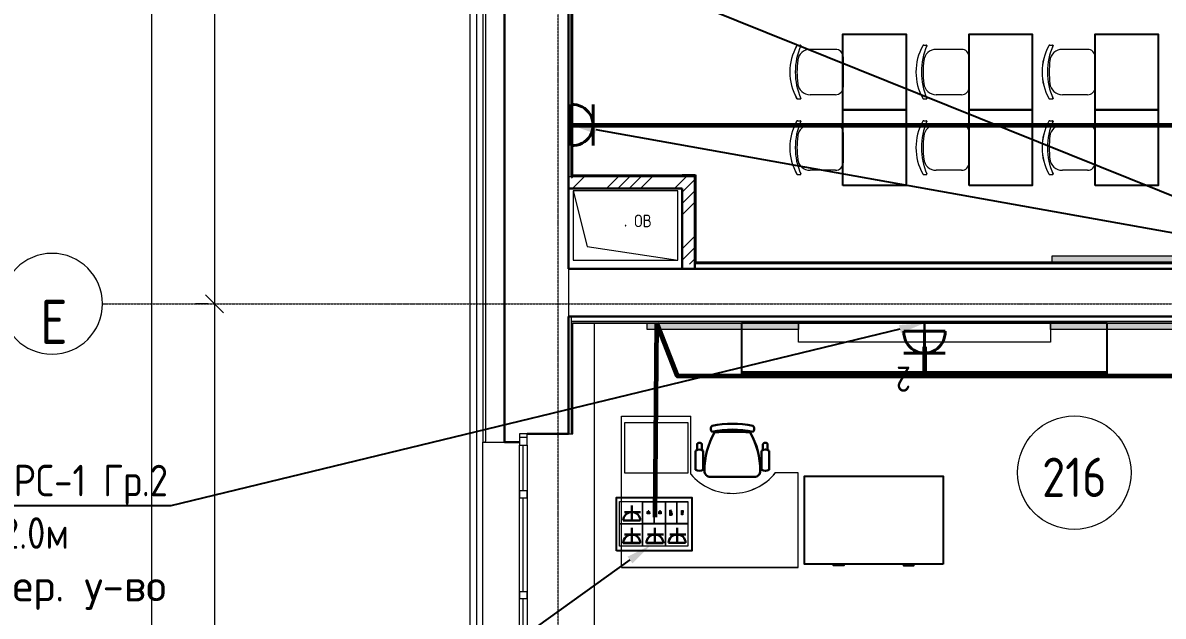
# Model space of a CAD drawing. Header units: millimetres. Extents: x -32 to 417638015, y -35 to 175284279.
# Drawn here: x 780019 to 789063, y 85834 to 90543 of the extents above; entities that cross this region are included whole.
import ezdxf
from ezdxf import colors
from ezdxf.entities.mleader import LeaderData, LeaderLine
from ezdxf.math import Vec2, Vec3

# ---------------------------------------------------------------- set-up
doc = ezdxf.new("R2010")
doc.units = ezdxf.units.MM
doc.linetypes.add('ADSK_Линия сетки', pattern=[25, 20, -2.5, 0, -2.5])
for name, color, linetype, lineweight in [('_ Окна', 7, 'Continuous', 9), ('_ЭМ_В полу', 26, 'Кабель в трубе', 60), ('_ЭМ_гофра', 5, 'Continuous', 60), ('_ЭМ_ТХобщее_слой', 7, 'Continuous', 30), ('Аннотация', 7, 'Continuous', 18), ('Обобщенные модели', 7, 'Continuous', 18), ('Окна', 7, 'Continuous', 9), ('Оси', 253, 'Continuous', 9), ('Перекрытие', 7, 'Continuous', 18), ('Размеры', 7, 'Continuous', 9), ('Стены наружные', 7, 'Continuous', 18), ('Стены несущие', 7, 'Continuous', 30), ('Стены отделка', 7, 'Continuous', 30), ('Стены штриховка', 7, 'Continuous', 9), ('ТХ', 5, 'Continuous', 0), ('ШТРИХОВКА', 252, 'Continuous', 15), ('Электро', 250, 'Continuous', 25), ('ЭМ', 5, 'Continuous', 40), ('ЭОМ_Кабель Быт. розеток', 5, 'Continuous', 30), ('ЭОМ_Кабель для СУП', 150, 'Continuous', 9)]:
    doc.layers.add(name, color=color, linetype=linetype, lineweight=lineweight)
for name, color, linetype in [('_ЭМ_Надписи', 7, 'Continuous'), ('PDF _СС_розетки', 7, 'Continuous'), ('ВНУТРЯНКА', 1, 'Continuous'), ('ЭОМ_Лотки рабочие', 5, 'Continuous')]:
    doc.layers.add(name, color=color, linetype=linetype)
doc.layers.add('PDF _ЭОМ _розетки', color=7, linetype='Continuous', true_color=0xeb0000)
doc.layers.add('Линии', color=7, linetype='Continuous', lineweight=9, true_color=0x00a600)
doc.styles.add('ELine', font='txt.shx')
doc.styles.add('GOST Common', font='GOST_Common.ttf', dxfattribs={"width": 0.9, "height": 350})
doc.styles.add('GOST Common_1', font='GOST_Common.ttf', dxfattribs={"width": 0.9, "height": 250})
doc.styles.add('GOST Common_5', font='GOST_Common.ttf', dxfattribs={"width": 0.9, "height": 200})
doc.styles.add('ЭОМ', font='isocpeur.ttf', dxfattribs={"width": 0.85, "height": 250})
doc.linetypes.add('TRAY', pattern='A,12.119257,["_",ELine,S=4.5,R=90,X=0,Y=-1.555839],0.750382,["_",ELine,S=4.5,R=0,X=0,Y=-0.805849],1.314849,["_",ELine,S=4.5,R=0,X=0,Y=-0.805849],2.250029,["_",ELine,S=4.5,R=90,X=0,Y=-1.555839],13.565483', length=30)
doc.linetypes.add('Кабель в трубе', pattern='A,8,[133,ltypeshp.shx,S=1,R=0,X=10,Y=1.3],-3,[130,ltypeshp.shx,S=1.5,R=-45,X=-1.5,Y=0],8', length=19)
doc.dimstyles.new('ADSK_Основной_2_5_мм', dxfattribs={"dimscale": 304.8, "dimtxt": 251.428749, "dimasz": 0.463911, "dimexe": 0.492126, "dimexo": 0.492126, "dimgap": 0.098425, "dimtad": 1, "dimrnd": 0.01, "dimdsep": 46, "dimtxsty": 'GOST Common_1', "dimblk1": 'OBLIQUE', "dimblk2": 'OBLIQUE', "dimsah": 1, "dimcen": 0.09, "dimdle": 0.492126, "dimazin": 2, "dimtfac": 1, "dimtdec": 4, "dimtix": 1, "dimtmove": 0, "dimatfit": 3, "dimfxl": 1, "dimtvp": 1, "dimtolj": 1, "dimtzin": 0, "dimlwd": 20, "dimlwe": 20, "dimarcsym": 2})
pattern_1 = [(45, (686.36, 338.7), (-269.4077, 269.4077), []), (45, (776.16, 338.7), (-269.4077, 269.4077), []), (45, (865.96, 338.7), (-269.4077, 269.4077), []), (45, (955.77, 338.7), (-269.4077, 269.4077), [])]

# ---------------------------------------------------------------- blocks, each defined once
blk = doc.blocks.new('_Oblique')
at = {"color": 0, "linetype": 'ByBlock', "lineweight": -2}
blk.add_line((-0.5, -0.5), (0.5, 0.5), dxfattribs=at)
blk = doc.blocks.new('*D184')
at = {"layer": 'Defpoints', "color": 0, "transparency": 16777216}
for p in [(-8940, 43383.7), (-9040, 333.7), (-8940, 333.7)]:
    blk.add_point(p, dxfattribs=at)
at = {"layer": 'Размеры', "color": 0, "transparency": 16777216}
for p, q in [((-9040, 43533.7), (-9040, 183.7)), ((-9090, 43383.7), (-9190, 43383.7)), ((-9090, 333.7), (-9190, 333.7))]:
    blk.add_line(p, q, dxfattribs=at)
at = {"layer": 'Размеры', "color": 0, "transparency": 16777216, "xscale": 141.4, "yscale": 141.4, "zscale": 141.4}
for p, rotation in [((-9040, 43383.7), 90), ((-9040, 333.7), 270)]:
    blk.add_blockref('_Oblique', p, dxfattribs=dict(at, rotation=rotation))
at = {"layer": 'Размеры', "color": 0, "transparency": 16777216, "insert": (-9195, 21858.7), "char_height": 250, "width": 971.623, "attachment_point": 5, "rotation": 90, "style": 'GOST Common_1'}
blk.add_mtext('\\A1;43050', dxfattribs=at)
blk = doc.blocks.new('*D185')
at = {"layer": 'Defpoints', "color": 0, "transparency": 16777216}
for p in [(-8440.6, 43383.7), (-8540.6, 36883.7), (-8440.6, 36883.7)]:
    blk.add_point(p, dxfattribs=at)
at = {"layer": 'Размеры', "color": 0, "transparency": 16777216}
for p, q in [((-8540.6, 43533.7), (-8540.6, 36733.7)), ((-8590.6, 43383.7), (-8690.6, 43383.7)), ((-8590.6, 36883.7), (-8690.6, 36883.7))]:
    blk.add_line(p, q, dxfattribs=at)
at = {"layer": 'Размеры', "color": 0, "transparency": 16777216, "xscale": 141.4, "yscale": 141.4, "zscale": 141.4}
for p, rotation in [((-8540.6, 43383.7), 90), ((-8540.6, 36883.7), 270)]:
    blk.add_blockref('_Oblique', p, dxfattribs=dict(at, rotation=rotation))
at = {"layer": 'Размеры', "color": 0, "transparency": 16777216, "insert": (-8695.6, 40133.7), "char_height": 250, "width": 756.843, "attachment_point": 5, "rotation": 90, "style": 'GOST Common_1'}
blk.add_mtext('\\A1;6500', dxfattribs=at)
blk = doc.blocks.new('*D186')
at = {"layer": 'Defpoints', "color": 0, "transparency": 16777216}
for p in [(-8440.6, 36883.7), (-8540.6, 20583.7), (-8440.6, 20583.7)]:
    blk.add_point(p, dxfattribs=at)
at = {"layer": 'Размеры', "color": 0, "transparency": 16777216}
for p, q in [((-8540.6, 37033.7), (-8540.6, 20433.7)), ((-8590.6, 36883.7), (-8690.6, 36883.7)), ((-8590.6, 20583.7), (-8690.6, 20583.7))]:
    blk.add_line(p, q, dxfattribs=at)
at = {"layer": 'Размеры', "color": 0, "transparency": 16777216, "xscale": 141.4, "yscale": 141.4, "zscale": 141.4}
for p, rotation in [((-8540.6, 36883.7), 90), ((-8540.6, 20583.7), 270)]:
    blk.add_blockref('_Oblique', p, dxfattribs=dict(at, rotation=rotation))
at = {"layer": 'Размеры', "color": 0, "transparency": 16777216, "insert": (-8695.6, 28733.7), "char_height": 250, "width": 889.802, "attachment_point": 5, "rotation": 90, "style": 'GOST Common_1'}
blk.add_mtext('\\A1;16300', dxfattribs=at)
blk = doc.blocks.new('Стул ученич штабелир №5-7')
at = {"color": 0, "linetype": 'ByBlock', "lineweight": -2}
for p, q in [((-120.1, 0), (120.1, 0)), ((-120.1, 0), (120.1, 0)), ((-179.9, -60), (-179.9, -260.3)), ((-179.9, -60), (-179.9, -260.3)), ((180.1, -60), (180.1, -260.3)), ((180.1, -60), (180.1, -260.3)), ((-213.4, -359), (-213.4, -337.3)), ((-213.4, -359), (-213.4, -337.3)), ((213.6, -359), (213.6, -337.3)), ((213.6, -359), (213.6, -337.3))]:
    blk.add_line(p, q, dxfattribs=at)
for centre, radius, start, end in [((-119.9, -60), 60, 90, 180), ((-119.9, -60), 60, 90, 180), ((120.1, -60), 60, 0, 90), ((120.1, -60), 60, 0, 90), ((-79.9, -260.3), 100, 180, 264.25844), ((-79.9, -260.3), 100, 180, 264.25844), ((80.1, -260.3), 100, 275.74156, 0), ((80.1, -260.3), 100, 275.74156, 0), ((-210.4, -337.3), 3, 63.89783, 180), ((-210.4, -337.3), 3, 63.89783, 180), ((-203.4, -359), 10, 180, 238.06825), ((-203.4, -359), 10, 180, 238.06825), ((0.1, 142.3), 520.8, 246.31951, 293.68049), ((0.1, 142.3), 520.8, 246.31951, 293.68049), ((0.1, 435.5), 800.4, 263.24698, 276.75302), ((0.1, 435.5), 800.4, 263.24698, 276.75302), ((203.6, -359), 10, 301.93175, 0), ((203.6, -359), 10, 301.93175, 0), ((210.6, -337.3), 3, 0, 116.10217), ((210.6, -337.3), 3, 0, 116.10217), ((0.1, 9), 430.5, 240.99166, 299.00834), ((0.1, 9), 430.5, 240.99166, 299.00834)]:
    blk.add_arc(centre, radius, start, end, dxfattribs=at)
blk = doc.blocks.new('Тх 2 этаж')
at = {"lineweight": 0, "true_color": 0x939598}
h = blk.add_hatch(color=252, dxfattribs=at)
h.dxf.hatch_style = 1
h.paths.add_polyline_path([(4993.7, 34939), (4993.7, 34889), (3793.7, 34889), (3793.7, 34939)])
h = blk.add_hatch(color=252, dxfattribs=at)
h.dxf.hatch_style = 1
h.paths.add_polyline_path([(1780, 34405), (1780, 34355), (580, 34355), (580, 34405)])
h = blk.add_hatch(color=252, dxfattribs=at)
h.dxf.hatch_style = 1
h.paths.add_polyline_path([(4980, 34405), (4980, 34355), (3780, 34355), (3780, 34405)])
at = {"color": 252, "linetype": 'Continuous', "true_color": 0x939598}
for p, q in [((1330, 34017), (2780, 34017)), ((2780, 34017), (4230, 34017)), ((964.7, 33392.9), (964.7, 33241.7)), ((976.7, 33444.3), (976.7, 33398.7)), ((1013.5, 33444.2), (1013.5, 33398.5)), ((1024.9, 33392.9), (1024.9, 33241.7)), ((1487.7, 33392.9), (1487.7, 33241.7)), ((1499.2, 33444.2), (1499.2, 33398.5)), ((1535.9, 33444.3), (1535.9, 33398.7)), ((1547.9, 33392.9), (1547.9, 33241.7)), ((1081.2, 33185.4), (1431.4, 33185.4))]:
    blk.add_line(p, q, dxfattribs=at)
at = {"color": 252, "linetype": 'Continuous', "lineweight": 5, "true_color": 0x939598}
for p, q in [((378, 32467), (378, 33667)), ((378, 33667), (925.9, 33667)), ((925.9, 33206), (925.9, 33667)), ((1778, 33217), (1597.1, 33217)), ((1778, 32467), (1778, 33217)), ((1778, 32467), (1778, 33217)), ((1778, 32467), (378, 32467)), ((378, 32467), (1778, 32467))]:
    blk.add_line(p, q, dxfattribs=at)
at = {"color": 252, "true_color": 0x939598}
for points in [[(2133.7, 36097.9), (2133.7, 36697.9), (2633.7, 36697.9), (2633.7, 36097.9)], [(3133.7, 36097.9), (3133.7, 36697.9), (3633.7, 36697.9), (3633.7, 36097.9)], [(4133.7, 36097.9), (4133.7, 36697.9), (4633.7, 36697.9), (4633.7, 36097.9)], [(2133.7, 35497.9), (2133.7, 36097.9), (2633.7, 36097.9), (2633.7, 35497.9)], [(3133.7, 35497.9), (3133.7, 36097.9), (3633.7, 36097.9), (3633.7, 35497.9)], [(4133.7, 35497.9), (4133.7, 36097.9), (4633.7, 36097.9), (4633.7, 35497.9)]]:
    blk.add_lwpolyline(points, close=True, dxfattribs=at)
at = {"color": 252, "lineweight": 0, "true_color": 0x939598}
for points in [[(4993.7, 34939), (4993.7, 34889), (3793.7, 34889), (3793.7, 34939), (4993.7, 34939)], [(1780, 34405), (1780, 34355), (580, 34355), (580, 34405), (1780, 34405)], [(4980, 34405), (4980, 34355), (3780, 34355), (3780, 34405), (4980, 34405)]]:
    blk.add_lwpolyline(points, dxfattribs=at)
at = {"color": 252, "linetype": 'Continuous', "true_color": 0x939598}
for points in [[(1330, 34405), (1330, 34005), (2780, 34005), (2780, 34405)], [(2780, 34405), (2780, 34005), (4230, 34005), (4230, 34405)], [(1631.3, 34005), (1614, 34005), (1614, 33994.8), (1631.3, 33994.8)], [(1699, 34005), (1681.6, 34005), (1681.6, 33994.8), (1699, 33994.8)], [(2028.2, 34005), (2010.8, 34005), (2010.8, 33994.8), (2028.2, 33994.8)], [(2095.9, 34005), (2078.5, 34005), (2078.5, 33994.8), (2095.9, 33994.8)], [(2435.2, 34005), (2417.9, 34005), (2417.9, 33994.8), (2435.2, 33994.8)], [(2502.9, 34005), (2485.5, 34005), (2485.5, 33994.8), (2502.9, 33994.8)], [(3081.3, 34005), (3064, 34005), (3064, 33994.8), (3081.3, 33994.8)], [(3149, 34005), (3131.6, 34005), (3131.6, 33994.8), (3149, 33994.8)], [(3478.2, 34005), (3460.8, 34005), (3460.8, 33994.8), (3478.2, 33994.8)], [(3545.9, 34005), (3528.5, 34005), (3528.5, 33994.8), (3545.9, 33994.8)], [(3885.2, 34005), (3867.9, 34005), (3867.9, 33994.8), (3885.2, 33994.8)], [(3952.9, 34005), (3935.5, 34005), (3935.5, 33994.8), (3952.9, 33994.8)], [(2928, 32492), (1828, 32492), (1828, 33192), (2928, 33192)]]:
    blk.add_lwpolyline(points, close=True, dxfattribs=at)
at = {"color": 252, "linetype": 'Continuous', "lineweight": 5, "true_color": 0x939598}
for points in [[(3780, 34255), (1780, 34255), (1780, 34405), (3780, 34405)], [(404.4, 33615.8), (904.4, 33615.8), (904.4, 33215.8), (404.4, 33215.8)]]:
    blk.add_lwpolyline(points, close=True, dxfattribs=at)
at = {"color": 252, "linetype": 'Continuous', "true_color": 0x939598}
for points in [[(2141.3, 32492), (2141.3, 32483), (2059.4, 32483), (2059.4, 32492)], [(2614.7, 32492), (2614.7, 32483), (2696.5, 32483), (2696.5, 32492)]]:
    blk.add_lwpolyline(points, dxfattribs=at)
for centre, radius, start, end in [((1112.4, 33566.6), 28.1, 124.29147, 235.70827), ((1257, 32859.7), 747.5, 77.60199, 102.39777), ((1257, 32813.3), 747.5, 77.60199, 102.39777), ((1401.7, 33566.6), 28.1, 304.29007, 55.70964), ((1659.7, 33233.9), 624.5, 150.90677, 180.12147), ((1257, 31781.4), 1761.9, 85.39382, 94.65462), ((852.9, 33233.9), 624.5, 359.87797, 29.10589), ((994.8, 33342.8), 58.4, 58.95098, 121.04877), ((995.1, 33435.7), 20.2, 24.89545, 155.33537), ((1517.8, 33342.8), 58.4, 58.95101, 121.04877), ((1517.5, 33435.8), 20.2, 24.89545, 155.33537), ((994.8, 33291.7), 58.4, 238.95097, 301.04877), ((1080.6, 33230.8), 45.4, 177.81347, 270.74787), ((1432, 33230.8), 45.4, 269.25187, 2.18664), ((1517.8, 33291.7), 58.4, 238.95097, 301.04877)]:
    blk.add_arc(centre, radius, start, end, dxfattribs=at)
at = {"color": 252, "linetype": 'Continuous', "lineweight": 5, "true_color": 0x939598}
blk.add_arc((1256.9, 33491.4), 437, 220.76329, 321.11011, dxfattribs=at)
at = {"layer": 'ТХ', "color": 252, "lineweight": 0, "true_color": 0x939598, "rotation": 270}
for p in [(2133.7, 36397.9), (3133.7, 36397.9), (4133.7, 36397.9), (2133.7, 35797.9), (3133.7, 35797.9), (4133.7, 35797.9)]:
    blk.add_blockref('Стул ученич штабелир №5-7', p, dxfattribs=at)
blk = doc.blocks.new('_ЭМ_ТХ2_2ЭТАЖнов')
at = {"color": 252, "linetype": 'Continuous', "true_color": 0x939598}
for p, q in [((1454.6, 36008.5), (2904.6, 36008.5)), ((2904.6, 36008.5), (4354.6, 36008.5)), ((1089.4, 35384.3), (1089.4, 35233.2)), ((1101.4, 35435.7), (1101.4, 35390.1)), ((1138.1, 35435.7), (1138.1, 35390)), ((1149.6, 35384.3), (1149.6, 35233.2)), ((1612.3, 35384.3), (1612.3, 35233.2)), ((1623.8, 35435.7), (1623.8, 35390)), ((1660.6, 35435.7), (1660.5, 35390.1)), ((1672.6, 35384.3), (1672.6, 35233.2)), ((1205.9, 35176.9), (1556, 35176.9))]:
    blk.add_line(p, q, dxfattribs=at)
at = {"color": 252, "linetype": 'Continuous', "lineweight": 5, "true_color": 0x939598}
for p, q in [((502.6, 34458.5), (502.6, 35658.5)), ((502.6, 35658.5), (1050.6, 35658.5)), ((1050.6, 35197.5), (1050.6, 35658.5)), ((1902.6, 35208.5), (1721.8, 35208.5)), ((1902.6, 34458.5), (1902.6, 35208.5)), ((1902.6, 34458.5), (1902.6, 35208.5)), ((1902.6, 34458.5), (502.6, 34458.5)), ((502.6, 34458.5), (1902.6, 34458.5))]:
    blk.add_line(p, q, dxfattribs=at)
at = {"color": 252, "linetype": 'Continuous', "true_color": 0x939598}
for centre, radius, start, end in [((1237, 35558), 28.1, 124.29147, 235.70827), ((1381.7, 34851.2), 747.5, 77.60199, 102.39777), ((1381.7, 34804.7), 747.5, 77.60199, 102.39777), ((1526.3, 35558), 28.1, 304.29007, 55.70964), ((1784.4, 35225.4), 624.5, 150.90677, 180.12147), ((1381.7, 33772.9), 1761.9, 85.39382, 94.65462), ((977.6, 35225.4), 624.5, 359.87797, 29.10589), ((1119.5, 35334.3), 58.4, 58.95098, 121.04877), ((1119.8, 35427.2), 20.2, 24.89545, 155.33537), ((1642.5, 35334.3), 58.4, 58.95101, 121.04877), ((1642.2, 35427.2), 20.2, 24.89545, 155.33537), ((1119.5, 35283.2), 58.4, 238.95097, 301.04877), ((1205.3, 35222.3), 45.4, 177.81347, 270.74787), ((1556.6, 35222.3), 45.4, 269.25187, 2.18664), ((1642.5, 35283.2), 58.4, 238.95097, 301.04877)]:
    blk.add_arc(centre, radius, start, end, dxfattribs=at)
at = {"color": 252, "linetype": 'Continuous', "lineweight": 5, "true_color": 0x939598}
blk.add_arc((1381.6, 35482.9), 437, 220.76329, 321.11011, dxfattribs=at)
at = {"layer": 'ТХ', "color": 252, "lineweight": 0, "true_color": 0x939598, "rotation": 270}
for p in [(2258.4, 38389.4), (3258.4, 38389.4), (4258.4, 38389.4), (2258.4, 37789.4), (3258.4, 37789.4), (4258.4, 37789.4)]:
    blk.add_blockref('Стул ученич штабелир №5-7', p, dxfattribs=at)
blk = doc.blocks.new('розетк для люка')
at = {"layer": 'ВНУТРЯНКА', "color": 5, "lineweight": 30, "ltscale": 100, "transparency": 33554687}
blk.add_line((-67.1, -58.8), (-67.1, 69), dxfattribs=at)
at = {"layer": 'Электро', "color": 5, "lineweight": 30, "transparency": 33554687}
for p, q in [((0, 0), (-120.1, 0)), ((0, 67.3), (0, -67.3))]:
    blk.add_line(p, q, dxfattribs=at)
blk.add_ellipse((0.1, 0), major_axis=(47.6, 47.6), ratio=1, start_param=0.787621, end_param=3.924768, dxfattribs=at)
blk = doc.blocks.new('Люк на 6 мест')
h = blk.add_hatch(color=256)
h.dxf.hatch_style = 1
h.paths.add_polyline_path([(-284.6, 515.7), (-284.6, 526.8), (-319.2, 527), (-319.2, 515.9)])
h = blk.add_hatch(color=256)
h.dxf.hatch_style = 1
h.paths.add_polyline_path([(-323.7, 435.1), (-323.7, 435.1), (-313, 442.8), (-289.1, 442.7), (-279.4, 435), (-279.4, 435), (-279.3, 422.8), (-323.6, 422.8)])
h = blk.add_hatch(color=256)
h.dxf.hatch_style = 1
h.paths.add_polyline_path([(-311.7, 334.8), (-311.7, 341.7), (-317.2, 341.7), (-317.3, 347.2), (-311.8, 347.2), (-311.8, 354.1), (-292.5, 354.1), (-292.5, 334.9)])
h = blk.add_hatch(color=256)
h.dxf.hatch_style = 1
h.paths.add_polyline_path([(-311.3, 243.2), (-311.3, 250.1), (-316.8, 250.1), (-316.8, 255.6), (-311.3, 255.6), (-311.3, 262.4), (-292, 262.5), (-292, 243.2)])
for p, q in [((-323.6, 422.8), (-323.7, 435.1)), ((-323.7, 435.1), (-323.7, 435.1)), ((-279.3, 422.8), (-323.6, 422.8)), ((-289.1, 442.7), (-296.8, 442.7)), ((-296.8, 442.7), (-296.8, 435)), ((-289.1, 435), (-289.1, 442.7)), ((-289.1, 435), (-279.4, 435)), ((-279.4, 435), (-279.3, 422.8))]:
    blk.add_line(p, q)
for points in [[(-215.5, 477.1), (-388.3, 476.8), (-388.3, 565.7), (-215.5, 566)], [(-215.5, 388.2), (-388.3, 387.9), (-388.3, 476.8), (-215.5, 477.1)], [(-284.6, 526.8), (-284.6, 515.7), (-319.2, 515.9), (-319.2, 527)], [(-215.5, 299.3), (-388.3, 299), (-388.3, 387.9), (-215.5, 388.2)], [(-215.8, 205.5), (-388.7, 205.1), (-388.3, 299), (-215.5, 299.3)]]:
    blk.add_lwpolyline(points, close=True)
for points in [[(-311.8, 347.2), (-317.3, 347.2), (-317.2, 341.7), (-311.7, 341.7)], [(-311.8, 347.2), (-311.8, 354.1), (-292.5, 354.1)], [(-292.5, 354.1), (-292.5, 334.9), (-311.7, 334.8), (-311.7, 341.7)], [(-311.3, 255.6), (-316.8, 255.6), (-316.8, 250.1), (-311.3, 250.1)], [(-292, 262.5), (-292, 243.2), (-311.3, 243.2), (-311.3, 250.1)], [(-311.3, 255.6), (-311.3, 262.4), (-292, 262.5)]]:
    blk.add_lwpolyline(points)
at = {"layer": 'PDF _СС_розетки', "linetype": 'Continuous', "lineweight": 20, "transparency": 33554687}
for points in [[(-391.2, 566), (-213.4, 566), (-213.4, 388.2), (-391.2, 388.2)], [(-391.2, 388.2), (-213.4, 388.2), (-213.4, 205.3), (-391.2, 205.3)], [(-391.2, 388.2), (-213.4, 388.2), (-213.4, 205.3), (-391.2, 205.3)], [(-391.2, 205.3), (-213.4, 205.3), (-213.4, 22.4), (-391.2, 22.4)]]:
    blk.add_lwpolyline(points, close=True, dxfattribs=at)
at = {"layer": 'PDF _ЭОМ _розетки', "color": 3, "linetype": 'Continuous', "lineweight": 25, "transparency": 33554687}
blk.add_lwpolyline([(0, 0), (-421.6, 0), (-421.6, 596.5), (0, 596.5)], close=True, dxfattribs=at)
at = {"layer": 'PDF _ЭОМ _розетки', "color": 7, "linetype": 'Continuous', "lineweight": 20, "transparency": 33554687}
for points in [[(-35.6, 388.2), (-213.4, 388.2), (-213.4, 566), (-35.6, 566)], [(-35.6, 205.3), (-213.4, 205.3), (-213.4, 388.2), (-35.6, 388.2)], [(-35.6, 22.4), (-213.4, 22.4), (-213.4, 205.3), (-35.6, 205.3)]]:
    blk.add_lwpolyline(points, close=True, dxfattribs=at)
at = {"layer": 'ВНУТРЯНКА', "color": 5, "lineweight": 30, "ltscale": 100, "transparency": 33554687}
for p, q in [((-129, 244.7), (-129, 372.6)), ((-128.8, 244.7), (-128.8, 372.6)), ((-306.8, 61.8), (-306.8, 189.7)), ((-306.6, 61.8), (-306.6, 189.7)), ((-128.8, 61.8), (-128.8, 189.7))]:
    blk.add_line(p, q, dxfattribs=at)
at = {"layer": 'ВНУТРЯНКА', "color": 1, "lineweight": 30, "ltscale": 100, "transparency": 33554687}
blk.add_line((-129, 61.8), (-129, 189.7), dxfattribs=at)
at = {"layer": 'Электро', "color": 5, "lineweight": 30, "transparency": 33554687}
for p, q in [((-61.9, 370.8), (-61.9, 236.3)), ((-61.7, 370.8), (-61.7, 236.3)), ((-61.9, 303.6), (-181.9, 303.6)), ((-61.7, 303.6), (-181.8, 303.6)), ((-239.5, 188), (-239.5, 53.4)), ((-61.7, 188), (-61.7, 53.4)), ((-239.7, 120.7), (-359.7, 120.7)), ((-239.5, 120.7), (-359.6, 120.7)), ((-61.7, 120.7), (-181.8, 120.7))]:
    blk.add_line(p, q, dxfattribs=at)
at = {"layer": 'Электро', "color": 1, "lineweight": 30, "transparency": 33554687}
for p, q in [((-239.7, 188), (-239.7, 53.4)), ((-61.9, 188), (-61.9, 53.4)), ((-61.9, 120.7), (-181.9, 120.7))]:
    blk.add_line(p, q, dxfattribs=at)
at = {"layer": 'Электро', "color": 5, "lineweight": 30, "transparency": 33554687}
for centre in [(-61.7, 303.6), (-61.6, 303.6), (-239.5, 120.7), (-239.4, 120.7), (-61.6, 120.7)]:
    blk.add_ellipse(centre, major_axis=(47.6, 47.6), ratio=1, start_param=0.787621, end_param=3.924768, dxfattribs=at)
at = {"layer": 'Электро', "color": 1, "lineweight": 30, "transparency": 33554687}
blk.add_ellipse((-61.7, 120.7), major_axis=(47.6, 47.6), ratio=1, start_param=0.787621, end_param=3.924768, dxfattribs=at)
at = {"color": 5, "linetype": 'TRAY', "lineweight": 53, "transparency": 33554687}
blk.add_blockref('розетк для люка', (-61.9, 480.3), dxfattribs=at)
blk = doc.blocks.new('1м розетка IP20')
at = {"layer": 'ЭМ', "color": 5}
for p, q in [((-10.5, 162.7), (-10.5, -162.7)), ((163.1, 162.7), (163.1, -162.7)), ((-10.5, 0), (315.5, 0))]:
    blk.add_line(p, q, dxfattribs=at)
blk.add_arc((0, 0), 163.1, 266.31959, 93.68041, dxfattribs=at)
blk = doc.blocks.new('2м розетка IP20')
at = {"layer": 'ЭМ', "color": 5}
for p, q in [((-494124.5, -357092.4), (-494124.5, -356766.5)), ((-494287.3, -356918.9), (-493961.8, -356918.9)), ((-494287.3, -357092.4), (-493961.8, -357092.4))]:
    blk.add_line(p, q, dxfattribs=at)
blk.add_arc((-494124.5, -357082), 163.1, 356.31959, 183.68041, dxfattribs=at)
at = {"layer": 'ЭОМ_Кабель Быт. розеток', "color": 7, "insert": (-494016.1, -356612.2), "char_height": 200, "attachment_point": 1, "style": 'ЭОМ'}
blk.add_mtext_dynamic_manual_height_columns('2', width=91.256, gutter_width=1250, heights=[0], dxfattribs=at)
blk = doc.blocks.new('План 2 этажа')
at = {"lineweight": 9}
h = blk.add_hatch(dxfattribs=at)
h.set_pattern_fill('ANSI34', color=8, scale=20)
h.set_pattern_definition(pattern_1)
h.paths.add_polyline_path([(44851.357, 8633.7), (44751.357, 8633.7), (44751.357, 5758.7), (44851.357, 5758.7), (44851.357, 5765.757)])
h.paths.add_polyline_path([(44851.357, 8965.757), (44141.357, 8965.757), (44141.357, 8865.757), (44751.357, 8865.757), (44751.357, 8633.7), (44851.357, 8633.7)])
h.paths.add_polyline_path([(43071.357, 8965.757), (42607.411, 8965.757), (42608.511, 8865.757), (43071.357, 8865.757)])
h.paths.add_polyline_path([(44839.469, 4703.7), (44851.357, 4703.7), (44851.357, 5758.7), (44751.357, 5758.7), (44751.357, 4703.7), (44826.357, 4703.7)])
h.paths.add_polyline_path([(38937.342, -5867.992), (39332.842, -5867.992), (39332.842, -5096.401), (38937.342, -5096.401)], flags=9)
h.paths.add_polyline_path([(487.342, -5523.806), (882.842, -5523.806), (882.842, -4752.215), (487.342, -4752.215)], flags=9)
h.paths.add_polyline_path([(3487.342, -5523.806), (3882.842, -5523.806), (3882.842, -4752.215), (3487.342, -4752.215)], flags=9)
h.paths.add_polyline_path([(7622.042, -5523.806), (8049.042, -5523.806), (8049.042, -4752.215), (7622.042, -4752.215)], flags=9)
h.paths.add_polyline_path([(10637.342, -5523.806), (11032.842, -5523.806), (11032.842, -4752.215), (10637.342, -4752.215)], flags=9)
h.paths.add_polyline_path([(18537.342, -5523.806), (18932.842, -5523.806), (18932.842, -4752.215), (18537.342, -4752.215)], flags=9)
h.paths.add_polyline_path([(31035.791, -5523.806), (31431.291, -5523.806), (31431.291, -4752.215), (31035.791, -4752.215)], flags=9)
h.paths.add_polyline_path([(42337.342, -5523.806), (42732.842, -5523.806), (42732.842, -4752.215), (42337.342, -4752.215)], flags=9)
h.paths.add_polyline_path([(49290.092, -5523.806), (49780.092, -5523.806), (49780.092, -4752.215), (49290.092, -4752.215)], flags=9)
h.paths.add_polyline_path([(-5981.158, -5523.806), (-5648.658, -5523.806), (-5648.658, -4752.215), (-5981.158, -4752.215)], flags=9)
h.paths.add_polyline_path([(55758.592, -5523.806), (56311.592, -5523.806), (56311.592, -4752.215), (55758.592, -4752.215)], flags=9)
h.paths.add_polyline_path([(-10042.694, -119.379), (-9584.194, -119.379), (-9584.194, 652.212), (-10042.694, 652.212)], flags=9)
h.paths.add_polyline_path([(-10026.944, 8180.621), (-9599.944, 8180.621), (-9599.944, 8952.212), (-10026.944, 8952.212)], flags=9)
h.paths.add_polyline_path([(-10011.644, 12830.621), (-9616.144, 12830.621), (-9616.144, 13602.212), (-10011.644, 13602.212)], flags=9)
h.paths.add_polyline_path([(-10042.694, 20130.621), (-9584.194, 20130.621), (-9584.194, 20902.212), (-10042.694, 20902.212)], flags=9)
h.paths.add_polyline_path([(-10011.644, 36430.621), (-9616.144, 36430.621), (-9616.144, 37202.212), (-10011.644, 37202.212)], flags=9)
h.paths.add_polyline_path([(-10058.894, 42930.621), (-9568.894, 42930.621), (-9568.894, 43702.212), (-10058.894, 43702.212)], flags=9)
h.paths.add_polyline_path([(-10026.944, 1680.621), (-9599.944, 1680.621), (-9599.944, 2452.212), (-10026.944, 2452.212)], flags=9)
h.paths.add_polyline_path([(46258.592, -5523.806), (46811.592, -5523.806), (46811.592, -4752.215), (46258.592, -4752.215)], flags=9)
h = blk.add_hatch(dxfattribs=at)
h.set_pattern_fill('ANSI34', color=8, scale=20)
h.set_pattern_definition(pattern_1)
h.paths.add_polyline_path([(-4831.868, 37799.455), (-4831.868, 37893.455), (-5709.868, 37893.455), (-5709.868, 37799.455)])
h = blk.add_hatch(dxfattribs=at)
h.set_pattern_fill('ANSI34', color=8, scale=20)
h.set_pattern_definition(pattern_1)
h.paths.add_polyline_path([(-4731.868, 37199.455), (-4731.868, 37893.455), (-4831.868, 37893.455), (-4831.868, 37199.455)])
at = {"layer": '_ Окна', "color": 8, "lineweight": 18}
for p, q in [((-6061.43, 35851.471), (-6121.43, 35851.471)), ((-6121.43, 35851.471), (-6121.43, 35761.471)), ((-6061.43, 35761.471), (-6061.43, 35851.471)), ((-6121.43, 35761.471), (-6061.43, 35761.471)), ((-6121.43, 35401.471), (-6061.43, 35401.471)), ((-6121.43, 35341.471), (-6121.43, 35401.471)), ((-6061.43, 35401.471), (-6061.43, 35341.471)), ((-6061.43, 35341.471), (-6121.43, 35341.471)), ((-6121.43, 34601.471), (-6061.43, 34601.471)), ((-6121.43, 34541.471), (-6121.43, 34601.471)), ((-6061.43, 34601.471), (-6061.43, 34541.471)), ((-6061.43, 34541.471), (-6121.43, 34541.471))]:
    blk.add_line(p, q, dxfattribs=at)
at = {"layer": '_ Окна', "color": 8}
for p, q in [((-6061.43, 35821.471), (-6121.43, 35821.471)), ((-6091.43, 35401.471), (-6091.43, 35761.471)), ((-6091.43, 34601.471), (-6091.43, 35341.471)), ((-6091.43, 34181.471), (-6091.43, 34541.471))]:
    blk.add_line(p, q, dxfattribs=at)
at = {"layer": 'Линии', "color": 8}
blk.add_circle((-1720.941, 35543.839), 450, dxfattribs=at)
at = {"layer": 'Обобщенные модели', "color": 8}
for p, q in [((-4864.868, 37779.339), (-5694.868, 37779.339)), ((-5694.868, 37779.339), (-5694.868, 37229.339)), ((-5694.868, 37779.339), (-5584.868, 37339.339)), ((-4864.868, 37779.339), (-5694.868, 37779.339)), ((-5694.868, 37779.339), (-5694.868, 37229.339)), ((-4864.868, 37229.339), (-4864.868, 37779.339)), ((-4864.868, 37229.339), (-4864.868, 37779.339)), ((-5584.868, 37339.339), (-4864.868, 37229.339)), ((-5694.868, 37229.339), (-4864.868, 37229.339)), ((-5694.868, 37229.339), (-4864.868, 37229.339))]:
    blk.add_line(p, q, dxfattribs=at)
for start, end in [(0, 180), (180, 0), (195, 210), (240, 0), (0, 105)]:
    blk.add_arc((-5279.868, 37504.339), 2.5, start, end, dxfattribs=at)
at = {"layer": 'Окна', "color": 8}
for p, q in [((-6121.43, 35851.471), (-6121.43, 35761.471)), ((-6061.43, 35851.471), (-6121.43, 35851.471)), ((-6061.43, 35761.471), (-6061.43, 35851.471)), ((-6121.43, 35401.471), (-6121.43, 35761.471)), ((-6061.43, 35761.471), (-6061.43, 35401.471)), ((-6121.43, 35401.471), (-6121.43, 35341.471)), ((-6061.43, 35341.471), (-6061.43, 35401.471)), ((-6121.43, 34601.471), (-6121.43, 35341.471)), ((-6061.43, 35341.471), (-6061.43, 34601.471)), ((-6121.43, 34601.471), (-6121.43, 34541.471)), ((-6061.43, 34541.471), (-6061.43, 34601.471)), ((-6121.43, 34181.471), (-6121.43, 34541.471)), ((-6061.43, 34541.471), (-6061.43, 34181.471))]:
    blk.add_line(p, q, dxfattribs=at)
at = {"layer": 'Оси', "color": 8, "linetype": 'ADSK_Линия сетки'}
for p, q in [((-5814.077, -4690.674), (-5814.077, 44448.764)), ((-9428.371, 36883.7), (56691.21, 36883.7))]:
    blk.add_line(p, q, dxfattribs=at)
at = {"layer": 'Оси', "color": 8, "lineweight": 20}
for start, end in [(90, 270), (270, 90)]:
    blk.add_arc((-9828.371, 36883.7), 400, start, end, dxfattribs=at)
at = {"layer": 'Перекрытие', "color": 8}
blk.add_line((-5525.219, 34103.471), (-5525.219, 36730.251), dxfattribs=at)
at = {"layer": 'Стены наружные', "color": 8}
for p, q in [((-6511.43, 33956.852), (-6511.43, 43955.242)), ((-6461.43, 43904.905), (-6461.43, 33956.852)), ((-6411.43, 34146.471), (-6411.43, 35786.471))]:
    blk.add_line(p, q, dxfattribs=at)
at = {"layer": 'Стены несущие', "color": 8}
for p, q in [((-6241.43, 35786.471), (-6241.43, 43683.423)), ((-5731.43, 37162.192), (-5731.43, 43169.987)), ((-4721.868, 37899.455), (-5709.868, 37899.455)), ((-4731.868, 37905.455), (-4831.868, 37905.455)), ((-4731.868, 37162.192), (-4731.868, 37893.455)), ((-5731.43, 37799.455), (-4831.868, 37799.455)), ((-4831.868, 37799.455), (-4831.868, 37162.192)), ((-5731.43, 37162.192), (986.357, 37162.192)), ((-5731.43, 36782.192), (292.677, 36782.192)), ((-5731.43, 35851.471), (-5731.43, 36782.192)), ((-6061.43, 35851.471), (-5731.43, 35851.471)), ((-6241.43, 35786.471), (-6121.43, 35786.471))]:
    blk.add_line(p, q, dxfattribs=at)
at = {"layer": 'Стены отделка', "color": 8, "lineweight": 9}
for p, q in [((-6411.43, 43854.569), (-6411.43, 35786.471)), ((-5711.43, 37893.455), (-5711.43, 43169.987)), ((-5699.43, 37905.455), (-5699.43, 43117.771)), ((-4831.868, 37905.455), (-5699.43, 37905.455)), ((-4721.868, 37905.455), (-4731.868, 37905.455)), ((-4719.868, 37214.192), (-4719.868, 37903.455)), ((-5731.43, 37893.455), (-4731.868, 37893.455)), ((986.357, 37214.192), (-4719.868, 37214.192)), ((-5711.43, 36782.16), (-5731.43, 36782.16)), ((-5711.43, 36782.192), (-5711.43, 36730.192)), ((296.357, 36742.192), (-5711.43, 36742.192)), ((-5699.43, 36730.192), (260.951, 36730.192)), ((-5699.43, 35851.471), (-5699.43, 36730.192)), ((-5731.43, 35851.471), (-5699.43, 35851.471)), ((-6411.43, 35786.471), (-6241.43, 35786.471)), ((-6391.43, 35786.471), (-6391.43, 35792.471))]:
    blk.add_line(p, q, dxfattribs=at)
at = {"layer": 'Стены штриховка', "color": 8}
for p, q in [((-6391.43, 43854.435), (-6391.43, 35792.471)), ((-5701.43, 37903.455), (-5701.43, 43119.784)), ((-4721.868, 37903.455), (-5701.43, 37903.455)), ((-4721.868, 37212.192), (-4721.868, 37905.455)), ((-4719.868, 37905.455), (-4721.868, 37905.455)), ((-4719.868, 37903.455), (-4719.868, 37905.455)), ((986.357, 37202.192), (-4731.868, 37202.192)), ((986.357, 37212.192), (-4721.868, 37212.192)), ((-5731.43, 37162.192), (-5731.43, 36782.192)), ((-5711.43, 36730.192), (-5711.43, 35851.471)), ((-5701.43, 36732.192), (262.945, 36732.192)), ((-5701.43, 35851.471), (-5701.43, 36732.192))]:
    blk.add_line(p, q, dxfattribs=at)
at = {"layer": 'ЭОМ_Лотки рабочие'}
blk.add_blockref('Тх 2 этаж', (-5689.424, 2325.176), dxfattribs=at)
at = {"layer": 'Аннотация', "color": 8, "insert": (-5073.09, 37591.598), "char_height": 100, "width": 149.985, "attachment_point": 3, "line_spacing_factor": 1.022766, "style": 'GOST Common_5'}
blk.add_mtext('\\pxqr,t3.6,7.2,10.8,14.4,18,21.6,25.2,28.8,32.4,36,39.6,43.2,46.8,50.4,54,57.6,61.2,64.8,68.4,72,75.6,79.2,82.8,86.4,90,93.6,97.2,100.8,104.4,108,111.6,115.2;{ОВ}', dxfattribs=at)
at = {"layer": 'Аннотация', "color": 8, "lineweight": 9, "insert": (-1720.941, 35506.891), "char_height": 312.5, "width": 585.78485, "attachment_point": 5, "line_spacing_factor": 1.022766, "style": 'GOST Common'}
blk.add_mtext('216', dxfattribs=at)
at = {"layer": 'Оси', "color": 8, "insert": (-9813.894, 36740.849), "char_height": 350, "width": 232.2, "attachment_point": 5, "line_spacing_factor": 1.022766, "style": 'GOST Common'}
blk.add_mtext('\\pxqc,t0.25714,0.51429,0.77143,1.02857,1.28571,1.54286,1.8,2.05714,2.31429,2.57143,2.82857,3.08571,3.34286,3.6,3.85714,4.11429,4.37143,4.62857,4.88571,5.14286,5.4,5.65714,5.91429,6.17143,6.42857,6.68571,6.94286,7.2,7.45714,7.71429,7.97143,8.22857;{Е}', dxfattribs=at)
at = {"layer": 'Размеры', "color": 8}
for base, p1, p2, override, picture, middle in [((-9039.994, 333.7), (-8940.009, 43383.7), (-8940.009, 333.7), {"dimpost": '<>', "dimfxl": 43050, "dimlwd": 65535, "dimlwe": 65535}, '*D184', (-9194.994, 21858.7)), ((-8540.616, 36883.7), (-8440.631, 43383.7), (-8440.631, 36883.7), {"dimpost": '<>', "dimfxl": 6500, "dimlwd": 65535, "dimlwe": 65535}, '*D185', (-8695.616, 40133.7)), ((-8540.616, 20583.7), (-8440.631, 36883.7), (-8440.631, 20583.7), {"dimpost": '<>', "dimfxl": 16300, "dimlwd": 65535, "dimlwe": 65535}, '*D186', (-8695.616, 28733.7))]:
    dim = blk.add_linear_dim(base=base, p1=p1, p2=p2, angle=90, dimstyle='ADSK_Основной_2_5_мм', override=override, dxfattribs=at)
    dim.commit()
    dim.dimension.update_dxf_attribs({"geometry": picture, "text_midpoint": middle})

msp = doc.modelspace()

# ---------------------------------------------------------------- block references
at = {"layer": 'ШТРИХОВКА'}
msp.add_blockref('План 2 этажа', (790079.3, 51429.5), dxfattribs=at)

# ---------------------------------------------------------------- next in the draw order: linework, layer by layer
at = {"layer": '_ЭМ_В полу', "ltscale": 25}
msp.add_lwpolyline([(785032.8, 86620.5), (785047.2, 88158.6)], dxfattribs=at)
at = {"layer": '_ЭМ_гофра', "linetype": 'ByBlock'}
for points in [[(784379.9, 89731.6), (791796.2, 89731.6), (791796.2, 87609.1), (791038.4, 87609.1)], [(789685.1, 87737.9), (785211, 87737.9), (785047.2, 88158.6)], [(787169.9, 87972.2), (787169.9, 87737.9)]]:
    msp.add_lwpolyline(points, dxfattribs=at)

# ---------------------------------------------------------------- next in the draw order: block references
at = {"layer": '_ЭМ_ТХобщее_слой', "lineweight": 50}
msp.add_blockref('_ЭМ_ТХ2_2ЭТАЖнов', (784265.3, 51763.2), dxfattribs=at)
at = {"layer": 'ЭМ'}
msp.add_blockref('1м розетка IP20', (784378.4, 89731.6), dxfattribs=at)
at = {"layer": 'ЭОМ_Кабель Быт. розеток', "rotation": 180}
msp.add_blockref('2м розетка IP20', (293045.5, -268997.2), dxfattribs=at)
at = {"layer": 'ЭОМ_Кабель для СУП', "color": 217, "linetype": 'ByBlock', "lineweight": 40, "true_color": 0x93278f, "transparency": 33554687, "rotation": 270}
msp.add_blockref('Люк на 6 мест', (784727.9, 86353.3), dxfattribs=at)

# ---------------------------------------------------------------- next in the draw order: leaders
at = {"layer": '_ЭМ_Надписи', "color": 7, "ltscale": 5}
ml = msp.add_multileader_mtext('Standard', dxfattribs=at)
ml.set_content('{\\fGOST Common|b0|i0|c204|p34;\\W0.9;\\C256;2ЩРС-1\\fISOCPEUR|b0|i0|c204|p34;\\W0.85; Гр.1 \\PРезерв\\P\\fGOST Common|b0|i0|c0|p34;\\W0.9;h=\\fGOST Common|b0|i0|c204|p34;1\\fGOST Common|b0|i0|c0|p34;.\\fGOST Common|b0|i0|c204|p34;8м}', color=1, style='ЭОМ')
ml.set_leader_properties()
ml.build(insert=Vec2(0, 0))
ml.multileader.update_dxf_attribs({"text_left_attachment_type": 6, "text_right_attachment_type": 6, "dogleg_length": 0, "arrow_head_size": 200})
ctx = ml.context
ctx.base_point, ctx.char_height, ctx.arrow_head_size, ctx.landing_gap_size, ctx.plane_origin = Vec3(779462.9, 92434), 250, 200, 0, Vec3(761215.3, 105435.2)
ctx.left_attachment, ctx.right_attachment = 6, 6
notes = []
notes.append((ctx, [(1, (1, 1, 0), (781026.7, 92434), (-1, 0), 0, [(1, [(784367.9, 89731.6), (790439.8, 88643.7)], 0, [])])]))
ctx.mtext.insert, ctx.mtext.width, ctx.mtext.defined_height, ctx.mtext.flow_direction = Vec3(779462.9, 92734), 2880, 545.6, 5
ml = msp.add_multileader_mtext('Standard', dxfattribs=at)
ml.set_content('{\\fGOST Common|b0|i0|c204|p34;\\W0.9;\\C256;2ЩРС-1\\fISOCPEUR|b0|i0|c204|p34;\\W0.85; Гр.2\\Ph=2.0м\\P\\W1;\\C0;Итер. у-во}', color=1, style='ЭОМ')
ml.set_leader_properties()
ml.build(insert=Vec2(0, 0))
ml.multileader.update_dxf_attribs({"text_left_attachment_type": 6, "text_right_attachment_type": 6, "dogleg_length": 0, "arrow_head_size": 200})
ctx = ml.context
ctx.base_point, ctx.char_height, ctx.arrow_head_size, ctx.landing_gap_size, ctx.plane_origin = Vec3(779544.1, 86710.7), 250, 200, 0, Vec3(776022.3, 95726.3)
ctx.left_attachment, ctx.right_attachment = 6, 6
notes.append((ctx, [(1, (1, 1, 0), (781194.1, 86710.7), (-1, 0), 0, [(0, [(787169.9, 88159.7)], 0, [])])]))
ctx.mtext.insert, ctx.mtext.width, ctx.mtext.flow_direction = Vec3(779544.1, 87035.7), 2879.263, 5
ml = msp.add_multileader_mtext('Standard', dxfattribs=at)
ml.set_content('{\\fGOST Common|b0|i0|c0|p34;\\W0.9;\\C256;2\\fGOST Common|b0|i0|c204|p34;ЩРС-1\\fISOCPEUR|b0|i0|c204|p34;\\W0.85; Гр.2\\P\\W1;\\C0;Раб.место учителя, ноутбук}', color=1, style='ЭОМ')
ml.set_leader_properties()
ml.build(insert=Vec2(0, 0))
ml.multileader.update_dxf_attribs({"text_left_attachment_type": 6, "text_right_attachment_type": 6, "dogleg_length": 0, "arrow_head_size": 200})
ctx = ml.context
ctx.base_point, ctx.char_height, ctx.arrow_head_size, ctx.landing_gap_size, ctx.plane_origin = Vec3(779408.9, 84355.6, -64.3), 250, 200, 0, Vec3(762567.6, 94905.5, -64.3)
ctx.left_attachment, ctx.right_attachment = 6, 6
notes.append((ctx, [(1, (1, 1, 0), (782146.4, 84355.6, -64.3), (-1, 0), 0, [(0, [(784996.8, 86396.6, -64.3)], 0, [])])]))
ctx.mtext.insert, ctx.mtext.width, ctx.mtext.defined_height, ctx.mtext.flow_direction = Vec3(779408.9, 84680.6, -64.3), 2880, 545.6, 5
for ctx, leaders in notes:
    for number, flags, end, landing, length, lines in leaders:
        leader = LeaderData()
        leader.index, (leader.has_last_leader_line, leader.has_dogleg_vector, leader.attachment_direction) = number, flags
        leader.last_leader_point, leader.dogleg_vector, leader.dogleg_length = Vec3(end), Vec3(landing), length
        for number, points, colour, breaks in lines:
            line = LeaderLine()
            line.index, line.vertices, line.color, line.breaks = number, Vec3.list(points), colors.encode_raw_color(colour), breaks
            leader.lines.append(line)
        ctx.leaders.append(leader)

doc.saveas('drawing.dxf')
